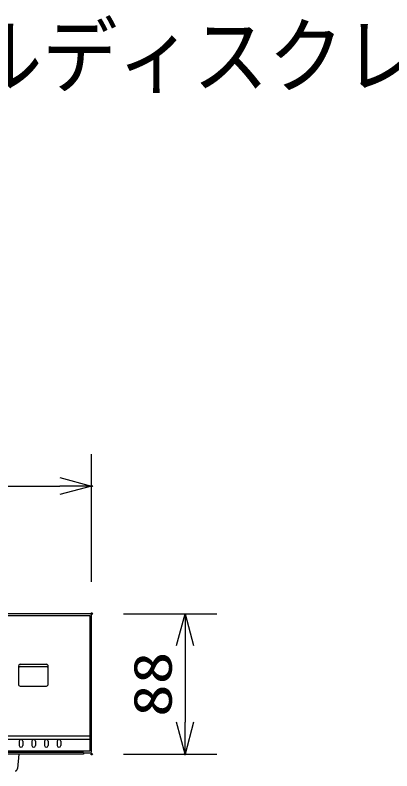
# Model space of a CAD drawing. Units: millimetres, scale not verified. Extents: x -63 to 63, y -57 to 57.
# Drawn here: x -18.3 to 5.31, y 10.02 to 57.39 of the extents above; entities that cross this region are included whole.
import ezdxf
from ezdxf.enums import TextEntityAlignment as Align

# ---------------------------------------------------------------- set-up
doc = ezdxf.new("R2010")
doc.units = ezdxf.units.MM
doc.header["$LTSCALE"] = 0.190236
doc.header["$PDMODE"] = 32
doc.header["$PDSIZE"] = 0.0951
doc.linetypes.add('CHAIN2', pattern=[12, 9, -1, 1, -1])
for name, color, linetype in [('0-0_MOJI1', 2, 'CHAIN2'), ('0-1_GAIKEI', 1, 'Continuous'), ('0-2_TOUROKU', 3, 'Continuous'), ('0-3_WAKU', 1, 'Continuous')]:
    doc.layers.add(name, color=color, linetype=linetype)
doc.styles.add('ＭＳ ゴシック', font='')
doc.styles.get('ＭＳ ゴシック').set_extended_font_data('MS Gothic')

# ---------------------------------------------------------------- blocks, each defined once
blk = doc.blocks.new('_OPEN30')
at = {"layer": '0-2_TOUROKU', "color": 7}
blk.add_line((0, 0), (-1, 0), dxfattribs=at)
blk.add_lwpolyline([(-1, 0.26795), (0, 0), (-1, -0.26795)], dxfattribs=at)

msp = doc.modelspace()

# ---------------------------------------------------------------- linework, layer by layer
at = {"layer": '0-1_GAIKEI', "color": 7}
for p, q in [((-13.6004, 19.866), (-56.4126, 19.866)), ((-13.5065, 11.2465), (-13.5065, 19.7659)), ((-14.0118, 11.066), (-56.0012, 11.066)), ((-18.0704, 11.0631), (-18.1476, 10.1576)), ((-14.0118, 11.1727), (-14.0118, 11.066)), ((-14.0118, 11.1464), (-13.6066, 11.1464))]:
    msp.add_line(p, q, dxfattribs=at)
at = {"layer": '0-1_GAIKEI'}
for p, q in [((-56.3899, 19.7457), (-13.627, 19.7457)), ((-13.627, 19.7457), (-13.627, 11.2569)), ((-18.0976, 16.5861), (-18.0976, 15.4471)), ((-17.9842, 16.6998), (-16.3439, 16.6998)), ((-16.2305, 15.4471), (-16.2305, 16.5861)), ((-17.9842, 16.5494), (-16.3439, 16.5494)), ((-17.9842, 15.3332), (-16.3439, 15.3332)), ((-13.6289, 12.1914), (-56.3882, 12.1914)), ((-13.6289, 11.9905), (-56.3882, 11.9905)), ((-18.047, 11.8717), (-18.047, 11.6096)), ((-17.8234, 11.8717), (-17.8234, 11.6096)), ((-17.2524, 11.8717), (-17.2524, 11.6096)), ((-17.0288, 11.8717), (-17.0288, 11.6096)), ((-16.4579, 11.8717), (-16.4579, 11.6096)), ((-16.2343, 11.8717), (-16.2343, 11.6096)), ((-15.6633, 11.8717), (-15.6633, 11.6096)), ((-15.4397, 11.8717), (-15.4397, 11.6096)), ((-13.627, 11.2569), (-56.3899, 11.2569)), ((-14.0118, 11.1727), (-56.0012, 11.1727))]:
    msp.add_line(p, q, dxfattribs=at)
at = {"layer": '0-1_GAIKEI', "color": 3}
for p, q in [((-11.5029, 19.866), (-5.6526, 19.866)), ((-7.6526, 17.866), (-7.6526, 13.066)), ((-11.5029, 11.066), (-5.6526, 11.066))]:
    msp.add_line(p, q, dxfattribs=at)
at = {"layer": '0-1_GAIKEI', "color": 7}
for centre, radius, start, end in [((-13.6066, 19.7661), 0.1001, 359.91762, 86.44216), ((-13.6064, 11.2464), 0.1, 269.9335, 0.0665), ((-18.3046, 10.1738), 0.1578, 270.94645, 354.11022)]:
    msp.add_arc(centre, radius, start, end, dxfattribs=at)
at = {"layer": '0-1_GAIKEI'}
for centre, radius, start, end in [((-17.984, 16.5862), 0.1135, 90.07557, 180.05877), ((-16.3439, 16.5864), 0.1134, 359.85499, 90.01067), ((-17.9841, 16.4359), 0.1135, 90.0469, 179.9531), ((-16.3439, 16.4361), 0.1133, 359.96058, 90.03942), ((-17.9841, 15.4466), 0.1134, 179.75052, 269.98111), ((-16.3438, 15.4465), 0.1133, 269.93286, 0.33551), ((-17.9352, 11.872), 0.1118, 359.86383, 180.13617), ((-17.1406, 11.872), 0.1118, 359.86383, 180.13617), ((-16.3461, 11.872), 0.1118, 359.86383, 180.13617), ((-15.5515, 11.872), 0.1118, 359.86383, 180.13617), ((-17.9352, 11.6096), 0.1118, 180.00009, 359.99991), ((-17.1406, 11.6096), 0.1118, 180.00009, 359.99991), ((-16.3461, 11.6096), 0.1118, 180.00009, 359.99991), ((-15.5515, 11.6096), 0.1118, 180.00009, 359.99991)]:
    msp.add_arc(centre, radius, start, end, dxfattribs=at)
at = {"layer": '0-2_TOUROKU'}
for p, q in [((-13.5065, 21.866), (-13.5065, 29.866)), ((-54.5065, 27.866), (-15.5065, 27.866))]:
    msp.add_line(p, q, dxfattribs=at)
at = {"layer": '0-2_TOUROKU', "color": 7}
for p in [(-13.5029, 19.866), (-13.5029, 11.066), (-7.6526, 11.066)]:
    msp.add_point(p, dxfattribs=at)
at = {"layer": '0-3_WAKU', "color": 7}
for p in [(-13.5065, 27.866), (-13.5065, 19.866)]:
    msp.add_point(p, dxfattribs=at)

# ---------------------------------------------------------------- block references
at = {"layer": '0-1_GAIKEI', "xscale": 2, "yscale": 2}
for p, rotation in [((-7.6526, 19.866), 90), ((-7.6526, 11.066), 270)]:
    msp.add_blockref('_OPEN30', p, dxfattribs=dict(at, rotation=rotation))
at = {"layer": '0-2_TOUROKU', "xscale": 2, "yscale": 2}
msp.add_blockref('_OPEN30', (-13.5065, 27.866), dxfattribs=at)

# ---------------------------------------------------------------- texts
at = {"layer": '0-0_MOJI1', "style": 'ＭＳ ゴシック', "width": 0.9}
msp.add_text('デジタルディスクレコーダー', height=3.848, dxfattribs=at).set_placement((-35.5001, 51.7599), align=Align.BOTTOM_LEFT)
at = {"layer": '0-1_GAIKEI', "color": 3, "style": 'ＭＳ ゴシック', "width": 1.25}
msp.add_text('88', height=2.406, rotation=90, dxfattribs=at).set_placement((-7.7622, 13.3991), align=Align.BOTTOM_LEFT)

doc.saveas('drawing.dxf')
